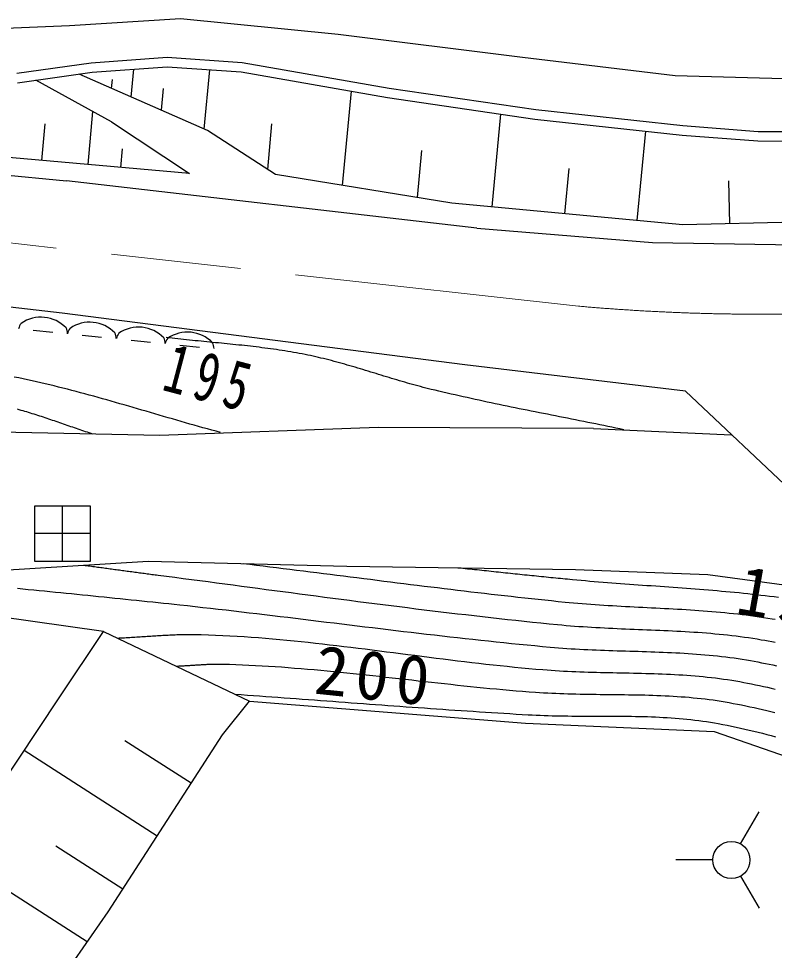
# Model space of a CAD drawing. Units: millimetres, scale not verified. Extents: x 40000 to 680000, y 20000 to 380000.
# Drawn here: x 169285 to 189683, y 252445 to 277589 of the extents above; entities that cross this region are included whole.
import ezdxf

# ---------------------------------------------------------------- set-up
doc = ezdxf.new("R2010")
doc.units = ezdxf.units.MM
doc.header["$LTSCALE"] = 1000
doc.linetypes.add('CHAIN', pattern=[18.5, 12, -1.5, 3.5, -1.5])
for name, color, linetype, lineweight in [('S-BGD', 7, 'Continuous', 25), ('S-BMK', 2, 'CHAIN', 13), ('S-BMK-ROW', 30, 'Continuous', 25)]:
    doc.layers.add(name, color=color, linetype=linetype, lineweight=lineweight)
doc.styles.add('ＭＳ ゴシック', font='')
doc.styles.get('ＭＳ ゴシック').set_extended_font_data('MS Gothic')

msp = doc.modelspace()

# ---------------------------------------------------------------- linework, layer by layer
at = {"layer": 'S-BGD'}
for p, q in [((166902, 277252), (170660, 277404)), ((170660, 277404), (173650, 277589)), ((173650, 277589), (177914, 277172)), ((177914, 277172), (182882, 276553)), ((171240, 276389), (169238, 276105)), ((173290, 276541), (171240, 276389)), ((175321, 276399), (173290, 276541)), ((179284, 275708), (175321, 276399)), ((182882, 276553), (187009, 276056)), ((169257, 275856), (171267, 276140)), ((174379, 274572), (170921, 276091)), ((171267, 276140), (173290, 276290)), ((172325, 275474), (172395, 276224)), ((173290, 276290), (175291, 276150)), ((174295, 274609), (174445, 276209)), ((175291, 276150), (179245, 275462)), ((171789, 274808), (169746, 275925)), ((171793, 275708), (171815, 275945)), ((187009, 276056), (190684, 275956)), ((173142, 275115), (173197, 275701)), ((178026, 273087), (178265, 275632)), ((183246, 275124), (179284, 275708)), ((179245, 275462), (183214, 274876)), ((171160, 273653), (171285, 275084)), ((187216, 274696), (183246, 275124)), ((182065, 272507), (182300, 275011)), ((183214, 274876), (187193, 274447)), ((169915, 273762), (170002, 274750)), ((171789, 274808), (173894, 273414)), ((176007, 273514), (176123, 274750)), ((189244, 274538), (187216, 274696)), ((176214, 273381), (174379, 274572)), ((185984, 272140), (186210, 274553)), ((187193, 274447), (189234, 274288)), ((191242, 274529), (189244, 274538)), ((172048, 273576), (172092, 274077)), ((189234, 274288), (191247, 274279)), ((162891, 273934), (170573, 273214)), ((173894, 273414), (167964, 273933)), ((180047, 272760), (180166, 274034)), ((180979, 272609), (176214, 273381)), ((184027, 272323), (184142, 273549)), ((181653, 271937), (170573, 273214)), ((188477, 272053), (188452, 273210)), ((187208, 272025), (180979, 272609)), ((193110, 272155), (187208, 272025)), ((181653, 271937), (186392, 271544)), ((186392, 271544), (191061, 271474)), ((170462, 269637), (169056, 269803)), ((181328, 268244), (170462, 269637)), ((169680, 269181), (170208, 269127)), ((170999, 269047), (171526, 268994)), ((172318, 268913), (172845, 268860)), ((173636, 268779), (174163, 268726)), ((187282, 267532), (181328, 268244)), ((187282, 267532), (190292, 264699)), ((178987, 266554), (173100, 266339)), ((184801, 266532), (178987, 266554)), ((184801, 266532), (188526, 266361)), ((173100, 266339), (168767, 266432)), ((167891, 262646), (172778, 262948)), ((172778, 262948), (178145, 262815)), ((178145, 262815), (184319, 262726)), ((184319, 262726), (187883, 262585)), ((187883, 262585), (190079, 262292)), ((171578, 261053), (168421, 261497)), ((170379, 259263), (171578, 261053)), ((171578, 261053), (175520, 259171)), ((167708, 255240), (170379, 259263)), ((174786, 258265), (175520, 259171)), ((175520, 259171), (182966, 258579)), ((182966, 258579), (188057, 258347)), ((171702, 253483), (174786, 258265)), ((188057, 258347), (193733, 256387)), ((173941, 256954), (172156, 258103)), ((173020, 255527), (169432, 257836)), ((188773, 255317), (189273, 256183)), ((172095, 254093), (170291, 255254)), ((171134, 252671), (167530, 254990)), ((188023, 254884), (187023, 254884)), ((188773, 254451), (189273, 253585)), ((169010, 249637), (171702, 253483))]:
    msp.add_line(p, q, dxfattribs=at)
for points in [[(185622, 266494), (185513, 266517), (185405, 266539), (185296, 266562), (185188, 266584), (185079, 266606), (184970, 266628), (184862, 266650), (184753, 266672), (184644, 266694), (184536, 266716), (184427, 266738), (184318, 266759), (184210, 266781), (184101, 266803), (183992, 266824), (183884, 266846), (183775, 266867), (183666, 266889), (183557, 266911), (183449, 266932), (183340, 266954), (183231, 266976), (183123, 266998), (183014, 267019), (182905, 267041), (182797, 267063), (182688, 267085), (182580, 267108), (182471, 267130), (182363, 267152), (182254, 267175), (182146, 267197), (182037, 267220), (181929, 267243), (181820, 267266), (181712, 267290), (181604, 267313), (181496, 267337), (181387, 267361), (181279, 267385), (181171, 267409), (181063, 267433), (180955, 267458), (180847, 267483), (180739, 267508), (180631, 267534), (180524, 267559), (180416, 267585), (180345, 267603), (180273, 267621), (180202, 267639), (180131, 267658), (180060, 267677), (179989, 267696), (179918, 267716), (179847, 267735), (179777, 267756), (179706, 267776), (179635, 267796), (179565, 267817), (179494, 267838), (179424, 267859), (179353, 267880), (179283, 267901), (179212, 267923), (179142, 267944), (179072, 267966), (179001, 267987), (178931, 268009), (178860, 268030), (178790, 268052), (178720, 268073), (178649, 268095), (178579, 268116), (178509, 268137), (178438, 268159), (178368, 268179), (178297, 268200), (178226, 268221), (178156, 268241), (178085, 268262), (178014, 268282), (177944, 268301), (177873, 268321), (177802, 268340), (177731, 268359), (177660, 268377), (177589, 268395), (177517, 268413), (177446, 268430), (177375, 268447), (177303, 268464), (177231, 268480), (177159, 268495), (177088, 268510), (177016, 268525), (176938, 268540), (176861, 268555), (176784, 268569), (176707, 268583), (176629, 268596), (176552, 268609), (176474, 268621), (176396, 268633), (176319, 268645), (176241, 268657), (176163, 268668), (176085, 268679), (176008, 268689), (175930, 268699), (175852, 268709), (175774, 268719), (175696, 268728), (175618, 268738), (175539, 268747), (175461, 268756), (175383, 268764), (175305, 268773), (175227, 268781), (175149, 268789), (175070, 268797), (174992, 268805), (174914, 268813), (174835, 268821), (174757, 268829), (174679, 268836), (174600, 268844), (174522, 268852), (174444, 268860), (174365, 268867), (174287, 268875), (174209, 268883), (174130, 268891), (174052, 268898), (173974, 268906), (173896, 268914), (173817, 268923), (173739, 268931), (173661, 268940), (173583, 268948), (173505, 268957), (173427, 268966), (173348, 268975), (173270, 268985)], [(174734, 266420), (174616, 266452), (174498, 266484), (174379, 266517), (174261, 266550), (174143, 266583), (174025, 266616), (173907, 266649), (173789, 266683), (173671, 266717), (173553, 266751), (173435, 266785), (173317, 266819), (173199, 266854), (173081, 266888), (172963, 266923), (172845, 266957), (172728, 266992), (172610, 267026), (172492, 267061), (172374, 267095), (172256, 267129), (172138, 267163), (172020, 267198), (171902, 267231), (171784, 267265), (171666, 267299), (171548, 267332), (171430, 267365), (171312, 267398), (171193, 267430), (171075, 267462), (170956, 267494), (170838, 267526), (170719, 267557), (170601, 267587), (170482, 267618), (170363, 267648), (170244, 267677), (170125, 267706), (170005, 267734), (169886, 267762), (169767, 267789), (169647, 267816), (169527, 267842), (169407, 267868), (169287, 267893), (169167, 267917)], [(171292, 266378), (171242, 266394), (171192, 266410), (171142, 266426), (171093, 266442), (171043, 266459), (170993, 266475), (170944, 266492), (170894, 266509), (170844, 266526), (170795, 266543), (170745, 266560), (170696, 266577), (170646, 266594), (170597, 266611), (170547, 266628), (170498, 266645), (170448, 266663), (170399, 266680), (170349, 266697), (170300, 266714), (170250, 266731), (170201, 266748), (170151, 266765), (170102, 266782), (170052, 266799), (170002, 266815), (169953, 266832), (169903, 266848), (169853, 266865), (169804, 266881), (169754, 266897), (169704, 266913), (169654, 266928), (169604, 266944), (169554, 266959), (169504, 266974), (169454, 266989), (169404, 267004), (169353, 267018), (169303, 267032), (169253, 267046)], [(171039, 262841), (171081, 262835), (171123, 262829), (171165, 262824), (171207, 262818), (171249, 262812), (171291, 262807), (171333, 262801), (171375, 262795), (171417, 262790), (171458, 262784), (171500, 262778), (171542, 262773), (171584, 262767), (171626, 262761), (171668, 262756), (171710, 262750), (171752, 262744), (171794, 262738), (171836, 262733), (171878, 262727), (171920, 262721), (171962, 262716), (172004, 262710), (172045, 262704), (172087, 262699), (172129, 262693), (172171, 262687), (172213, 262682), (172255, 262676), (172297, 262670), (172339, 262665), (172381, 262659), (172423, 262653), (172465, 262648), (172507, 262642), (172549, 262637), (172591, 262631), (172633, 262625), (172674, 262620), (172716, 262614), (172758, 262609), (172800, 262603), (172842, 262598), (172884, 262592), (172926, 262587), (172968, 262581), (173010, 262576), (173052, 262570), (173277, 262541), (173501, 262512), (173725, 262483), (173950, 262454), (174174, 262424), (174399, 262395), (174623, 262365), (174847, 262336), (175072, 262306), (175296, 262276), (175521, 262247), (175745, 262217), (175969, 262187), (176194, 262157), (176418, 262128), (176642, 262098), (176867, 262069), (177091, 262039), (177316, 262010), (177540, 261980), (177765, 261951), (177989, 261922), (178214, 261893), (178438, 261864), (178662, 261835), (178887, 261807), (179112, 261778), (179336, 261750), (179561, 261722), (179785, 261694), (180010, 261666), (180235, 261639), (180459, 261611), (180684, 261584), (180909, 261558), (181133, 261531), (181358, 261505), (181583, 261479), (181808, 261453), (182033, 261428), (182258, 261403), (182483, 261378), (182708, 261354), (182933, 261330), (183158, 261306), (183383, 261283), (183608, 261260), (183833, 261237), (183947, 261227), (184062, 261216), (184176, 261207), (184291, 261197), (184405, 261189), (184520, 261181), (184635, 261173), (184749, 261166), (184864, 261160), (184979, 261154), (185094, 261148), (185209, 261142), (185324, 261137), (185438, 261131), (185553, 261126), (185668, 261122), (185783, 261117), (185898, 261112), (186013, 261108), (186128, 261103), (186243, 261099), (186358, 261094), (186473, 261089), (186588, 261084), (186703, 261079), (186818, 261074), (186933, 261068), (187048, 261063), (187162, 261056), (187277, 261050), (187392, 261043), (187506, 261036), (187621, 261028), (187735, 261019), (187850, 261011), (187964, 261001), (188078, 260991), (188193, 260980), (188307, 260969), (188421, 260957), (188535, 260944), (188648, 260930), (188762, 260916), (188876, 260900), (188989, 260884), (189103, 260867), (189216, 260848), (189329, 260829), (189423, 260812), (189516, 260795), (189610, 260778), (189703, 260760)], [(175341, 262884), (175522, 262863), (175703, 262841), (175884, 262819), (176065, 262797), (176246, 262775), (176427, 262752), (176608, 262730), (176789, 262707), (176970, 262685), (177151, 262662), (177332, 262640), (177513, 262617), (177693, 262594), (177874, 262571), (178055, 262549), (178236, 262526), (178417, 262503), (178598, 262480), (178779, 262458), (178960, 262435), (179141, 262412), (179322, 262389), (179503, 262367), (179684, 262344), (179865, 262322), (180046, 262300), (180227, 262277), (180408, 262255), (180589, 262233), (180770, 262211), (180951, 262189), (181132, 262167), (181313, 262146), (181494, 262124), (181675, 262103), (181856, 262082), (182037, 262061), (182219, 262041), (182400, 262020), (182581, 262000), (182762, 261980), (182944, 261960), (183125, 261940), (183306, 261921), (183487, 261902), (183669, 261883), (183850, 261864), (184032, 261846), (184148, 261835), (184264, 261824), (184381, 261814), (184497, 261804), (184613, 261795), (184730, 261786), (184847, 261778), (184963, 261770), (185080, 261762), (185196, 261755), (185313, 261748), (185430, 261741), (185547, 261735), (185663, 261728), (185780, 261722), (185897, 261716), (186014, 261710), (186131, 261704), (186248, 261698), (186364, 261693), (186481, 261687), (186598, 261681), (186715, 261675), (186832, 261668), (186948, 261662), (187065, 261656), (187182, 261649), (187298, 261642), (187415, 261634), (187532, 261627), (187648, 261619), (187765, 261610), (187881, 261601), (187998, 261592), (188114, 261582), (188230, 261572), (188346, 261561), (188462, 261549), (188578, 261537), (188694, 261525), (188810, 261511), (188926, 261497), (189042, 261482), (189157, 261466), (189273, 261450), (189388, 261432), (189503, 261414), (189619, 261395), (189706, 261380)], [(181143, 262772), (181207, 262765), (181271, 262759), (181336, 262752), (181400, 262745), (181464, 262739), (181529, 262732), (181593, 262725), (181657, 262719), (181721, 262712), (181786, 262705), (181850, 262698), (181914, 262692), (181979, 262685), (182043, 262678), (182107, 262671), (182172, 262664), (182236, 262658), (182300, 262651), (182365, 262644), (182429, 262637), (182493, 262631), (182558, 262624), (182622, 262617), (182686, 262610), (182750, 262604), (182815, 262597), (182879, 262590), (182943, 262583), (183008, 262577), (183072, 262570), (183136, 262563), (183201, 262557), (183265, 262550), (183329, 262544), (183394, 262537), (183458, 262531), (183522, 262524), (183587, 262518), (183651, 262511), (183715, 262505), (183780, 262498), (183844, 262492), (183908, 262486), (183973, 262479), (184037, 262473), (184102, 262467), (184166, 262461), (184230, 262455), (184349, 262443), (184467, 262433), (184585, 262422), (184703, 262412), (184822, 262402), (184940, 262392), (185058, 262383), (185177, 262373), (185295, 262364), (185414, 262355), (185532, 262346), (185651, 262338), (185769, 262329), (185888, 262321), (186006, 262312), (186125, 262304), (186243, 262295), (186362, 262287), (186480, 262279), (186599, 262270), (186717, 262262), (186836, 262254), (186954, 262245), (187073, 262237), (187191, 262228), (187310, 262219), (187428, 262210), (187546, 262201), (187665, 262192), (187783, 262182), (187902, 262173), (188020, 262163), (188138, 262153), (188257, 262142), (188375, 262132), (188493, 262121), (188611, 262110), (188729, 262098), (188847, 262086), (188966, 262074), (189084, 262061), (189202, 262048), (189319, 262035), (189437, 262021), (189555, 262006), (189673, 261991), (189791, 261976)], [(169253, 262215), (169399, 262201), (169545, 262187), (169691, 262172), (169837, 262158), (169984, 262143), (170130, 262129), (170276, 262114), (170422, 262100), (170568, 262085), (170714, 262071), (170860, 262056), (171006, 262042), (171152, 262027), (171298, 262013), (171444, 261998), (171590, 261983), (171736, 261968), (171882, 261953), (172028, 261939), (172174, 261924), (172320, 261909), (172466, 261894), (172612, 261878), (172758, 261863), (172904, 261848), (173050, 261833), (173195, 261817), (173341, 261802), (173487, 261786), (173633, 261771), (173842, 261748), (174050, 261725), (174259, 261702), (174467, 261679), (174675, 261655), (174884, 261631), (175092, 261607), (175300, 261583), (175509, 261558), (175717, 261534), (175925, 261509), (176133, 261484), (176342, 261459), (176550, 261434), (176758, 261408), (176966, 261383), (177175, 261357), (177383, 261332), (177591, 261306), (177799, 261281), (178007, 261256), (178215, 261230), (178424, 261205), (178632, 261179), (178840, 261154), (179048, 261129), (179256, 261104), (179465, 261079), (179673, 261054), (179881, 261029), (180089, 261005), (180298, 260980), (180506, 260956), (180714, 260932), (180923, 260908), (181131, 260885), (181340, 260862), (181548, 260839), (181756, 260816), (181965, 260794), (182174, 260772), (182382, 260750), (182591, 260729), (182799, 260708), (183008, 260688), (183217, 260668), (183426, 260648), (183634, 260629), (183747, 260619), (183859, 260610), (183972, 260601), (184085, 260594), (184197, 260586), (184310, 260579), (184423, 260573), (184536, 260567), (184649, 260562), (184762, 260557), (184875, 260552), (184988, 260548), (185101, 260544), (185214, 260540), (185327, 260536), (185440, 260532), (185553, 260529), (185666, 260525), (185779, 260522), (185892, 260519), (186006, 260515), (186119, 260512), (186232, 260508), (186345, 260504), (186458, 260500), (186571, 260496), (186684, 260492), (186797, 260487), (186909, 260482), (187022, 260476), (187135, 260470), (187248, 260463), (187360, 260456), (187473, 260449), (187585, 260441), (187698, 260432), (187810, 260423), (187923, 260412), (188035, 260402), (188147, 260390), (188259, 260377), (188371, 260364), (188482, 260350), (188594, 260335), (188706, 260318), (188817, 260301), (188928, 260283), (189039, 260264), (189140, 260246), (189240, 260227), (189340, 260208), (189440, 260188), (189539, 260167), (189639, 260147), (189739, 260125)], [(171953, 260874), (172001, 260876), (172048, 260878), (172095, 260880), (172142, 260883), (172189, 260885), (172236, 260888), (172283, 260891), (172330, 260893), (172377, 260896), (172425, 260899), (172472, 260902), (172519, 260905), (172566, 260908), (172613, 260911), (172660, 260914), (172707, 260918), (172754, 260921), (172801, 260924), (172849, 260927), (172896, 260930), (172943, 260933), (172990, 260936), (173037, 260939), (173084, 260942), (173131, 260945), (173178, 260947), (173225, 260950), (173273, 260952), (173320, 260955), (173367, 260957), (173414, 260959), (173461, 260961), (173508, 260963), (173555, 260965), (173602, 260967), (173649, 260968), (173697, 260969), (173744, 260970), (173791, 260971), (173838, 260972), (173885, 260972), (173932, 260973), (173979, 260973), (174026, 260972), (174073, 260972), (174121, 260971), (174168, 260970), (174215, 260969), (174408, 260962), (174601, 260955), (174794, 260946), (174986, 260935), (175179, 260924), (175372, 260912), (175564, 260898), (175757, 260884), (175949, 260868), (176141, 260852), (176334, 260835), (176526, 260817), (176718, 260798), (176910, 260778), (177102, 260758), (177294, 260738), (177486, 260716), (177678, 260694), (177870, 260672), (178062, 260649), (178254, 260626), (178446, 260602), (178637, 260578), (178829, 260554), (179021, 260530), (179213, 260505), (179405, 260481), (179596, 260456), (179788, 260431), (179980, 260407), (180172, 260382), (180363, 260358), (180555, 260333), (180747, 260309), (180939, 260285), (181131, 260262), (181323, 260239), (181515, 260216), (181707, 260194), (181899, 260172), (182091, 260151), (182283, 260130), (182475, 260110), (182667, 260090), (182860, 260072), (183052, 260054), (183244, 260037), (183437, 260021), (183547, 260012), (183658, 260004), (183769, 259997), (183879, 259990), (183990, 259984), (184101, 259978), (184212, 259973), (184323, 259968), (184434, 259964), (184545, 259960), (184656, 259957), (184767, 259954), (184878, 259951), (184990, 259948), (185101, 259945), (185212, 259943), (185323, 259941), (185434, 259938), (185546, 259936), (185657, 259934), (185768, 259931), (185879, 259929), (185990, 259926), (186101, 259924), (186212, 259921), (186324, 259917), (186435, 259914), (186546, 259910), (186656, 259906), (186767, 259901), (186878, 259896), (186989, 259890), (187100, 259884), (187210, 259877), (187321, 259869), (187431, 259861), (187542, 259852), (187652, 259843), (187762, 259833), (187872, 259821), (187982, 259809), (188092, 259796), (188202, 259782), (188312, 259768), (188421, 259752), (188531, 259735), (188640, 259717), (188749, 259697), (188856, 259678), (188962, 259657), (189069, 259636), (189175, 259615), (189281, 259592), (189388, 259570), (189494, 259546), (189599, 259522), (189705, 259497)], [(173541, 260116), (173567, 260117), (173593, 260118), (173619, 260120), (173646, 260121), (173672, 260122), (173698, 260124), (173724, 260125), (173750, 260127), (173776, 260128), (173802, 260130), (173829, 260132), (173855, 260133), (173881, 260135), (173907, 260136), (173933, 260138), (173959, 260140), (173985, 260141), (174012, 260143), (174038, 260145), (174064, 260146), (174090, 260148), (174116, 260150), (174142, 260151), (174168, 260153), (174195, 260154), (174221, 260156), (174247, 260157), (174273, 260159), (174299, 260160), (174325, 260161), (174351, 260162), (174378, 260164), (174404, 260165), (174430, 260166), (174456, 260167), (174482, 260167), (174508, 260168), (174534, 260169), (174561, 260169), (174587, 260170), (174613, 260170), (174639, 260170), (174665, 260170), (174691, 260170), (174718, 260170), (174744, 260170), (174770, 260170), (174796, 260169), (174973, 260164), (175149, 260159), (175325, 260152), (175502, 260144), (175678, 260135), (175854, 260126), (176030, 260115), (176206, 260104), (176383, 260092), (176559, 260079), (176735, 260065), (176910, 260051), (177086, 260036), (177262, 260021), (177438, 260005), (177614, 259988), (177790, 259971), (177965, 259953), (178141, 259936), (178317, 259917), (178493, 259899), (178668, 259880), (178844, 259861), (179020, 259841), (179195, 259822), (179371, 259802), (179546, 259782), (179722, 259762), (179898, 259743), (180073, 259723), (180249, 259703), (180425, 259683), (180600, 259664), (180776, 259644), (180952, 259625), (181127, 259606), (181303, 259587), (181479, 259569), (181655, 259551), (181830, 259534), (182006, 259516), (182182, 259500), (182358, 259484), (182534, 259468), (182710, 259453), (182886, 259439), (183062, 259425), (183238, 259412), (183347, 259405), (183456, 259398), (183565, 259392), (183673, 259386), (183782, 259382), (183891, 259377), (184001, 259373), (184110, 259370), (184219, 259367), (184328, 259364), (184437, 259362), (184547, 259360), (184656, 259358), (184765, 259357), (184874, 259355), (184984, 259354), (185093, 259353), (185202, 259352), (185312, 259351), (185421, 259349), (185530, 259348), (185640, 259347), (185749, 259345), (185858, 259344), (185967, 259341), (186077, 259339), (186186, 259337), (186295, 259334), (186404, 259330), (186513, 259326), (186622, 259322), (186731, 259317), (186840, 259312), (186948, 259305), (187057, 259299), (187165, 259291), (187274, 259283), (187382, 259274), (187491, 259264), (187599, 259254), (187707, 259242), (187815, 259230), (187923, 259216), (188031, 259202), (188138, 259186), (188246, 259169), (188353, 259152), (188460, 259132), (188574, 259111), (188687, 259089), (188800, 259067), (188913, 259043), (189025, 259019), (189138, 258995), (189250, 258969), (189363, 258943), (189475, 258916), (189587, 258888), (189699, 258860)], [(175130, 259357), (175295, 259346), (175459, 259334), (175624, 259323), (175789, 259311), (175954, 259299), (176118, 259287), (176283, 259275), (176448, 259263), (176613, 259251), (176777, 259239), (176942, 259227), (177107, 259215), (177272, 259202), (177436, 259190), (177601, 259178), (177766, 259166), (177931, 259154), (178095, 259142), (178260, 259129), (178425, 259117), (178590, 259105), (178754, 259093), (178919, 259081), (179084, 259069), (179249, 259057), (179413, 259045), (179578, 259033), (179743, 259021), (179908, 259009), (180073, 258998), (180237, 258986), (180402, 258974), (180567, 258963), (180732, 258951), (180896, 258940), (181061, 258929), (181226, 258918), (181391, 258907), (181556, 258896), (181721, 258885), (181885, 258874), (182050, 258864), (182215, 258853), (182380, 258843), (182545, 258833), (182710, 258823), (182875, 258813), (183040, 258804), (183146, 258798), (183253, 258792), (183360, 258788), (183467, 258784), (183574, 258780), (183682, 258778), (183789, 258775), (183896, 258773), (184003, 258771), (184111, 258770), (184218, 258769), (184325, 258768), (184433, 258768), (184540, 258767), (184648, 258767), (184755, 258767), (184863, 258767), (184970, 258767), (185077, 258767), (185185, 258766), (185292, 258766), (185400, 258766), (185507, 258765), (185614, 258764), (185722, 258763), (185829, 258761), (185936, 258760), (186043, 258757), (186150, 258755), (186257, 258752), (186364, 258748), (186471, 258744), (186578, 258739), (186685, 258733), (186792, 258727), (186898, 258720), (187005, 258713), (187111, 258704), (187218, 258695), (187324, 258685), (187430, 258674), (187536, 258661), (187642, 258648), (187748, 258634), (187854, 258619), (187959, 258602), (188065, 258585), (188170, 258566), (188290, 258544), (188410, 258520), (188529, 258496), (188649, 258471), (188768, 258445), (188887, 258418), (189006, 258391), (189125, 258363), (189244, 258334), (189362, 258304), (189480, 258274), (189599, 258243), (189717, 258211)]]:
    msp.add_lwpolyline(points, dxfattribs=at)
msp.add_circle((188523, 254884), 500, dxfattribs=at)
for centre, radius, start, end in [((169628, 269147), 351, 141.6226, 167.8529), ((169887, 268594), 938, 43.6865, 124.7164), ((171206, 268460), 938, 43.6873, 124.7157), ((170253, 269084), 351, 0.5519, 26.7794), ((170946, 269013), 351, 141.6228, 167.8534), ((171571, 268950), 350, 0.5493, 26.7821), ((172265, 268880), 350, 141.6174, 167.8546), ((172524, 268326), 938, 43.6863, 124.7167), ((173843, 268192), 938, 43.6865, 124.7164), ((172890, 268816), 350, 0.5457, 26.7856), ((173583, 268746), 351, 141.6228, 167.8534), ((174208, 268682), 351, 0.5506, 26.7776)]:
    msp.add_arc(centre, radius, start, end, dxfattribs=at)
at = {"layer": 'S-BMK'}
msp.add_line((158376, 272726), (184398, 269829), dxfattribs=at)
msp.add_arc((189282, 324784), 55171, 264.9211, 284.9126, dxfattribs=at)
at = {"layer": 'S-BMK-ROW'}
for p, q in [((169719, 262942), (169719, 264442)), ((169719, 264442), (171219, 264442)), ((170469, 262942), (170469, 264442)), ((171219, 264442), (171219, 262942)), ((171219, 263692), (169719, 263692)), ((171219, 262942), (169719, 262942))]:
    msp.add_line(p, q, dxfattribs=at)

# ---------------------------------------------------------------- texts
at = {"layer": 'S-BGD', "char_height": 1320, "attachment_point": 5, "style": 'ＭＳ ゴシック'}
for s, insert, rotation in [('\\T1.32;\\W0.7;195', (174481, 267888), 345.19), ('\\T1.22;195', (190334, 261903), 349.814), ('\\T1.22;200', (178932, 259851), 353.922)]:
    msp.add_mtext(s, dxfattribs=dict(at, insert=insert, rotation=rotation))

doc.saveas('drawing.dxf')
